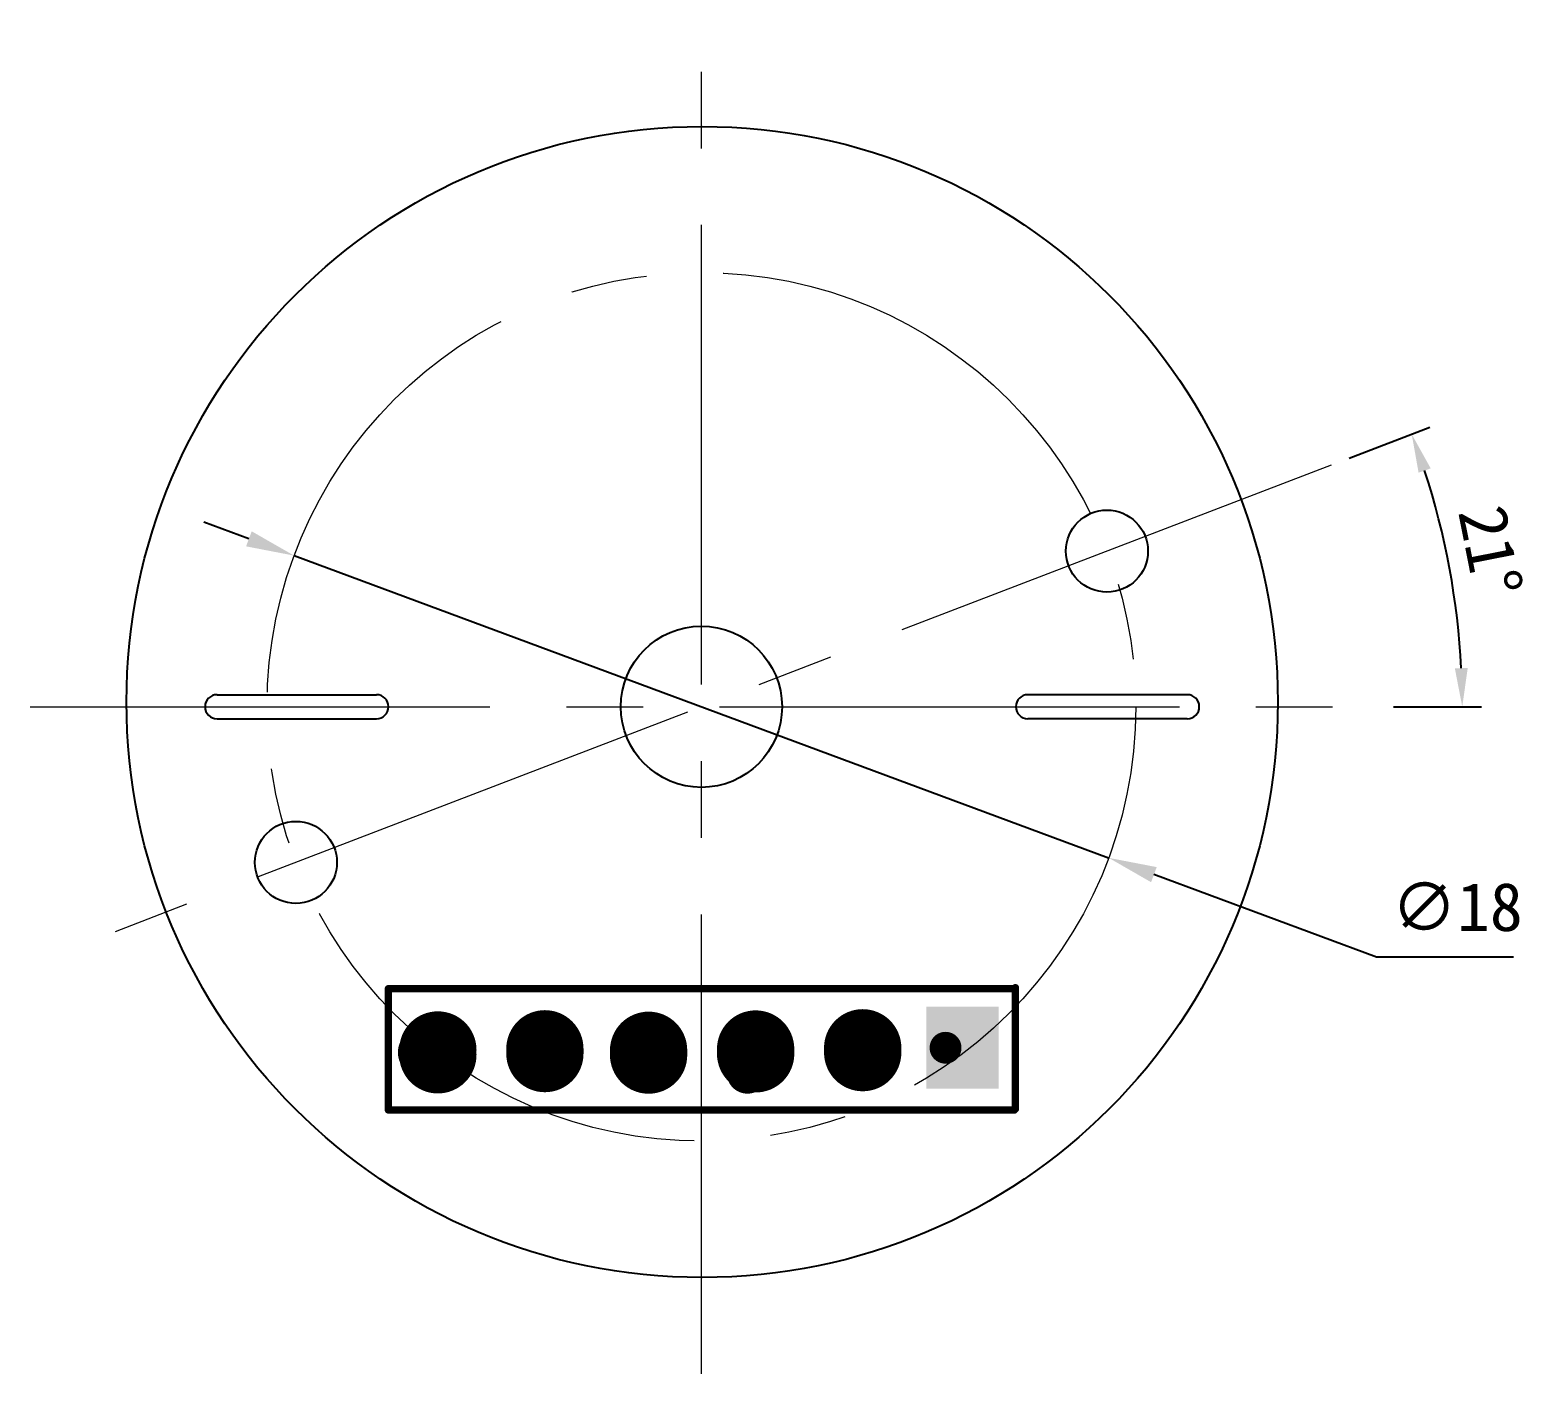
# Model space of a CAD drawing. Extents: x -1093 to 793, y -3218 to -1005.
# Drawn here: x -1049.32 to -1018.23, y -3217.68 to -3189.83 of the extents above; entities that cross this region are included whole.
import ezdxf

# ---------------------------------------------------------------- set-up
doc = ezdxf.new("R2010")
doc.units = 0
doc.linetypes.add('CENTER2', pattern=[28.575, 19.05, -3.175, 3.175, -3.175])
doc.layers.get('0').update_dxf_attribs({"linetype": 'CONTINUOUS'})
doc.layers.get('Defpoints').update_dxf_attribs({"linetype": 'CONTINUOUS'})
for name, color, linetype in [('BOTTOMLAYER', 5, 'CONTINUOUS'), ('BOTTOMSOLDER', 6, 'CONTINUOUS'), ('MULTILAYER', 9, 'CONTINUOUS'), ('TOPLAYER', 1, 'CONTINUOUS'), ('TOPOVERLAY', 2, 'CONTINUOUS'), ('TOPSOLDER', 216, 'CONTINUOUS')]:
    doc.layers.add(name, color=color, linetype=linetype)
for name, color, linetype, lineweight in [('cem', 1, 'CENTER2', 9), ('Dim', 2, 'CONTINUOUS', 9), ('连续', 7, 'CONTINUOUS', 25)]:
    doc.layers.add(name, color=color, linetype=linetype, lineweight=lineweight)
doc.styles.get("Standard").update_dxf_attribs({"font": 'SimSun.ttf', "height": 1})
doc.dimstyles.get("Standard").update_dxf_attribs({"dimscale": 0, "dimtxt": 1, "dimasz": 0.8, "dimexe": 0.4, "dimexo": 0.4, "dimgap": 0.4, "dimtad": 1, "dimdec": 4, "dimdsep": 46, "dimlunit": 6, "dimtxsty": 'Standard', "dimcen": 1, "dimclrd": 256, "dimclre": 256, "dimclrt": 256, "dimadec": 3, "dimazin": 2, "dimtfac": 1, "dimtdec": 4, "dimtmove": 0, "dimatfit": 3, "dimfxl": 1, "dimtolj": 1, "dimtzin": 0, "dimarcsym": 0})
doc.dimstyles.new('STANDARD$3', dxfattribs={"dimscale": 0, "dimtxt": 1.5, "dimasz": 1, "dimexe": 0.5, "dimexo": 0.5, "dimgap": 0.5, "dimtad": 1, "dimtoh": 1, "dimdec": 5, "dimdsep": 46, "dimlunit": 6, "dimtxsty": 'Standard', "dimcen": 1, "dimclrd": 256, "dimclre": 256, "dimclrt": 256, "dimadec": 4, "dimazin": 2, "dimtfac": 1, "dimtdec": 5, "dimtmove": 0, "dimatfit": 3, "dimfxl": 1, "dimtolj": 1, "dimtzin": 0, "dimarcsym": 0})

# ---------------------------------------------------------------- blocks, each defined once
blk = doc.blocks.new('101_3')
at = {"layer": 'BOTTOMSOLDER', "const_width": 1.602}
for points in [[(-0.377, 0.061), (-0.377, -0.039)], [(1.841, 0.086), (1.841, -0.014)], [(3.99, 0.055), (3.99, -0.045)], [(6.208, 0.081), (6.208, -0.019)], [(8.426, 0.106), (8.426, 0.006)]]:
    blk.add_lwpolyline(points, dxfattribs=at)
at = {"layer": 'BOTTOMSOLDER', "const_width": 0.801}
for points in [[(-0.777, 0.061, 1), (0.024, 0.061, 1)], [(-0.777, -0.039, 1), (0.024, -0.039, 1)], [(1.441, 0.086, 1), (2.241, 0.086, 1)], [(1.441, -0.014, 1), (2.241, -0.014, 1)], [(3.59, 0.055, 1), (4.39, 0.055, 1)], [(3.59, -0.045, 1), (4.39, -0.045, 1)], [(5.807, 0.081, 1), (6.608, 0.081, 1)], [(5.807, -0.019, 1), (6.608, -0.019, 1)], [(8.025, 0.106, 1), (8.826, 0.106, 1)], [(8.025, 0.006, 1), (8.826, 0.006, 1)]]:
    blk.add_lwpolyline(points, format="xyb", close=True, dxfattribs=at)
at = {"layer": 'BOTTOMSOLDER'}
blk.add_solid([(9.742, 0.96), (9.742, -0.742), (11.244, 0.96), (11.244, -0.742)], dxfattribs=at)
at = {"layer": 'MULTILAYER', "const_width": 1.5}
for points in [[(-0.377, 0.061), (-0.377, -0.039)], [(1.841, 0.086), (1.841, -0.014)], [(3.99, 0.055), (3.99, -0.045)], [(6.208, 0.081), (6.208, -0.019)], [(8.426, 0.106), (8.426, 0.006)]]:
    blk.add_lwpolyline(points, dxfattribs=at)
at = {"layer": 'MULTILAYER', "const_width": 0.75}
for points in [[(-0.752, 0.061, 1), (-0.002, 0.061, 1)], [(-0.752, -0.039, 1), (-0.002, -0.039, 1)], [(1.466, 0.086, 1), (2.216, 0.086, 1)], [(1.466, -0.014, 1), (2.216, -0.014, 1)], [(3.615, 0.055, 1), (4.365, 0.055, 1)], [(3.615, -0.045, 1), (4.365, -0.045, 1)], [(5.833, 0.081, 1), (6.583, 0.081, 1)], [(5.833, -0.019, 1), (6.583, -0.019, 1)], [(8.051, 0.106, 1), (8.801, 0.106, 1)], [(8.051, 0.006, 1), (8.801, 0.006, 1)]]:
    blk.add_lwpolyline(points, format="xyb", close=True, dxfattribs=at)
at = {"layer": 'MULTILAYER'}
blk.add_solid([(9.793, 0.909), (9.793, -0.691), (11.193, 0.909), (11.193, -0.691)], dxfattribs=at)
at = {"layer": 'TOPOVERLAY', "const_width": 0.152}
for points in [[(-1.4, -1.183), (-1.4, 1.331)], [(11.59, -1.162), (11.59, 1.352)]]:
    blk.add_lwpolyline(points, dxfattribs=at)
at = {"layer": 'TOPOVERLAY', "const_width": 0.0762}
for points in [[(-1.439, 1.331, 1), (-1.362, 1.331, 1)], [(11.552, 1.352, 1), (11.628, 1.352, 1)], [(-1.439, -1.183, 1), (-1.362, -1.183, 1)], [(11.552, -1.162, 1), (11.628, -1.162, 1)]]:
    blk.add_lwpolyline(points, format="xyb", close=True, dxfattribs=at)
at = {"layer": 'TOPSOLDER', "const_width": 1.602}
for points in [[(-0.377, 0.061), (-0.377, -0.039)], [(1.841, 0.086), (1.841, -0.014)], [(3.99, 0.055), (3.99, -0.045)], [(6.208, 0.081), (6.208, -0.019)], [(8.426, 0.106), (8.426, 0.006)]]:
    blk.add_lwpolyline(points, dxfattribs=at)
at = {"layer": 'TOPSOLDER', "const_width": 0.801}
for points in [[(-0.777, 0.061, 1), (0.024, 0.061, 1)], [(-0.777, -0.039, 1), (0.024, -0.039, 1)], [(1.441, 0.086, 1), (2.241, 0.086, 1)], [(1.441, -0.014, 1), (2.241, -0.014, 1)], [(3.59, 0.055, 1), (4.39, 0.055, 1)], [(3.59, -0.045, 1), (4.39, -0.045, 1)], [(5.807, 0.081, 1), (6.608, 0.081, 1)], [(5.807, -0.019, 1), (6.608, -0.019, 1)], [(8.025, 0.106, 1), (8.826, 0.106, 1)], [(8.025, 0.006, 1), (8.826, 0.006, 1)]]:
    blk.add_lwpolyline(points, format="xyb", close=True, dxfattribs=at)
at = {"layer": 'TOPSOLDER'}
blk.add_solid([(9.742, 0.96), (9.742, -0.742), (11.244, 0.96), (11.244, -0.742)], dxfattribs=at)
blk = doc.blocks.new('*D79')
at = {"layer": 'Defpoints', "color": 0}
for p in [(-1043.85, -3200.723), (-1026.975, -3206.986)]:
    blk.add_point(p, dxfattribs=at)
at = {"layer": 'Dim', "lineweight": -2}
for p, q in [((-1044.788, -3200.375), (-1045.725, -3200.027)), ((-1043.85, -3200.723), (-1026.975, -3206.986)), ((-1021.425, -3209.046), (-1026.038, -3207.334)), ((-1018.588, -3209.046), (-1021.425, -3209.046))]:
    blk.add_line(p, q, dxfattribs=at)
at = {"layer": 'Dim'}
for points in [[(-1044.73, -3200.219), (-1044.846, -3200.531), (-1043.85, -3200.723)], [(-1025.98, -3207.178), (-1026.096, -3207.491), (-1026.975, -3206.986)]]:
    blk.add_solid(points, dxfattribs=at)
at = {"layer": 'Dim', "insert": (-1019.757, -3208.009), "char_height": 1, "attachment_point": 5}
blk.add_mtext('\\A1;∅18', dxfattribs=at)
blk = doc.blocks.new('*D80')
at = {"layer": 'Defpoints', "color": 0}
for p in [(-1022.365, -3198.846), (-1019.767, -3201.934), (-1049.323, -3203.855), (-1021.471, -3203.855), (-1048.367, -3208.827)]:
    blk.add_point(p, dxfattribs=at)
at = {"layer": 'Dim', "lineweight": -2}
for p, q in [((-1021.992, -3198.703), (-1020.323, -3198.062)), ((-1021.071, -3203.855), (-1019.249, -3203.855))]:
    blk.add_line(p, q, dxfattribs=at)
blk.add_arc((-1035.413, -3203.855), 15.763, 2.9081, 18.0919, dxfattribs=at)
at = {"layer": 'Dim'}
for points in [[(-1020.554, -3199.004), (-1020.303, -3198.915), (-1020.696, -3198.206)], [(-1019.536, -3203.052), (-1019.803, -3203.058), (-1019.649, -3203.855)]]:
    blk.add_solid(points, dxfattribs=at)
at = {"layer": 'Dim', "insert": (-1019.065, -3200.628), "char_height": 1, "attachment_point": 5, "rotation": 281.1657}
blk.add_mtext('\\A1;21°', dxfattribs=at)

msp = doc.modelspace()

# ---------------------------------------------------------------- linework, layer by layer
for p, q in [((-1045.446938, -3203.60464), (-1042.146938, -3203.60464)), ((-1025.346938, -3203.60464), (-1028.646938, -3203.60464)), ((-1045.446938, -3204.10464), (-1042.146938, -3204.10464)), ((-1025.346938, -3204.10464), (-1028.646938, -3204.10464))]:
    msp.add_line(p, q)
for centre, start, end in [((-1045.446938, -3203.85464), 90, 270), ((-1042.146938, -3203.85464), 270, 90), ((-1028.646938, -3203.85464), 90, 270), ((-1025.346938, -3203.85464), 270, 90)]:
    msp.add_arc(centre, 0.25, start, end)
at = {"layer": 'BOTTOMLAYER'}
for points, const_width in [([(-1038.755649, -3211.034041, 1), (-1038.247649, -3211.034041, 1)], 0.508), ([(-1030.519597, -3210.921773, 1), (-1030.189397, -3210.921773, 1)], 0.3302)]:
    msp.add_lwpolyline(points, format="xyb", close=True, dxfattribs=dict(at, const_width=const_width))
at = {"layer": 'cem', "ltscale": 0.5}
for p, q in [((-1035.412565, -3217.682471), (-1035.412565, -3189.830174)), ((-1022.365111, -3198.846192), (-1048.36699, -3208.827378)), ((-1049.322748, -3203.85464), (-1021.471127, -3203.85464))]:
    msp.add_line(p, q, dxfattribs=at)
msp.add_circle((-1035.412565, -3203.85464), 9, dxfattribs=at)
at = {"layer": 'TOPLAYER'}
for points, const_width in [([(-1041.447312, -3211.018191, 1), (-1040.939312, -3211.018191, 1)], 0.508), ([(-1038.66779, -3211.182199, 1), (-1038.38839, -3211.182199, 1)], 0.2794), ([(-1034.674707, -3211.441482, 1), (-1034.242907, -3211.441482, 1)], 0.4318), ([(-1034.674707, -3211.441482, 1), (-1034.242907, -3211.441482, 1)], 0.4318), ([(-1032.193889, -3211.090276, 1), (-1031.965289, -3211.090276, 1)], 0.2286)]:
    msp.add_lwpolyline(points, format="xyb", close=True, dxfattribs=dict(at, const_width=const_width))
at = {"layer": 'TOPOVERLAY', "const_width": 0.154}
for points in [[(-1041.89707, -3209.697874), (-1028.928059, -3209.697874)], [(-1041.89707, -3212.211432), (-1028.928059, -3212.211432)]]:
    msp.add_lwpolyline(points, dxfattribs=at)
at = {"layer": 'TOPOVERLAY', "const_width": 0.077}
for points in [[(-1041.935569, -3209.697874, 1), (-1041.858572, -3209.697874, 1)], [(-1028.966558, -3209.697874, 1), (-1028.88956, -3209.697874, 1)], [(-1041.935569, -3212.211432, 1), (-1041.858572, -3212.211432, 1)], [(-1028.966558, -3212.211432, 1), (-1028.88956, -3212.211432, 1)]]:
    msp.add_lwpolyline(points, format="xyb", close=True, dxfattribs=at)
at = {"layer": '连续'}
for centre, radius in [((-1035.396938, -3203.756322), 11.926158), ((-1027.010341, -3200.629329), 0.85), ((-1035.412565, -3203.85464), 1.670222), ((-1043.814788, -3207.079952), 0.85), ((-1038.665251, -3210.968199), 0.708612)]:
    msp.add_circle(centre, radius, dxfattribs=at)

# ---------------------------------------------------------------- block references
msp.add_blockref('101_3', (-1040.49659, -3211.028732))

# ---------------------------------------------------------------- dimensions: what is measured, and where the dimension line sits
at = {"layer": 'Dim'}
dim = msp.add_angular_dim_2l(base=(-1019.766681, -3201.933567), line1=((-1049.322748, -3203.85464), (-1021.471127, -3203.85464)), line2=((-1022.365111, -3198.846192), (-1048.36699, -3208.827378)), dimstyle='Standard', override={"dimscale": 1}, dxfattribs=at)
dim.commit()
dim.dimension.update_dxf_attribs({"geometry": '*D80', "text_midpoint": (-1019.947564, -3200.802108), "dimtype": 162})
dim = msp.add_diameter_dim_2p(p1=(-1043.850095, -3200.722854), p2=(-1026.975034, -3206.986426), dimstyle='STANDARD$3', override={"dimscale": 1}, dxfattribs=at)
dim.commit()
dim.dimension.update_dxf_attribs({"geometry": '*D79', "text_midpoint": (-1019.756541, -3209.046332), "dimtype": 163})

doc.saveas('drawing.dxf')
